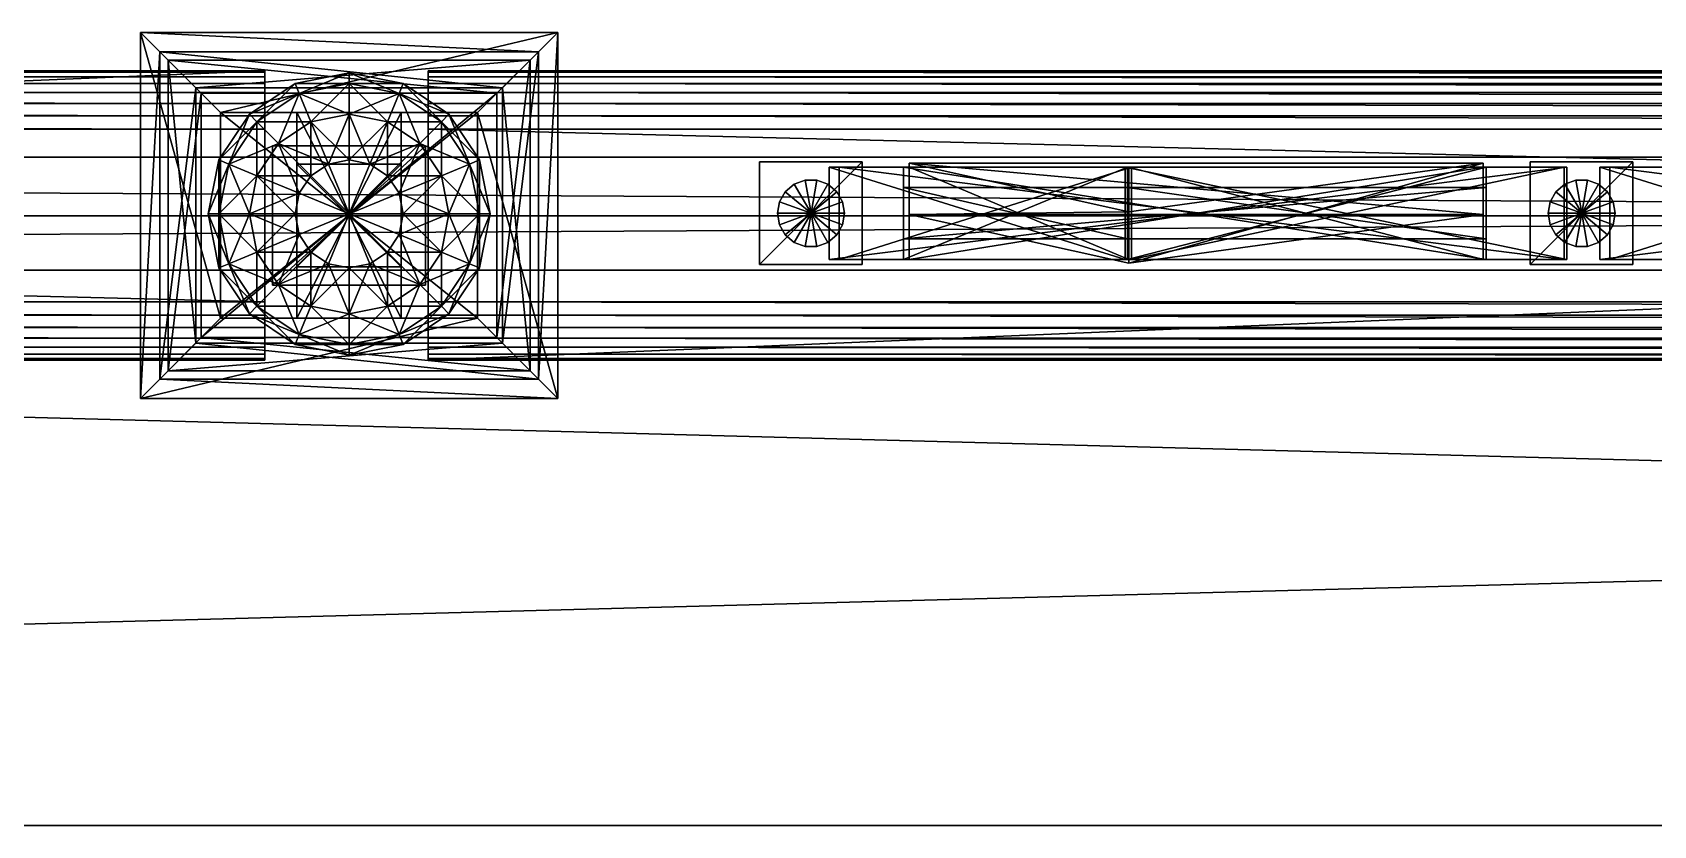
# Model space of a CAD drawing. Extents: x -226 to 220, y -12 to 4.
# Drawn here: x -78.53 to -46.97, y -11.87 to 3.57 of the extents above; entities that cross this region are included whole.
import ezdxf

# ---------------------------------------------------------------- set-up
doc = ezdxf.new("R2010")
doc.units = 0
doc.header["$MEASUREMENT"] = 0
for name, color, linetype in [('Box20', 144, 'Continuous'), ('Box21', 231, 'Continuous'), ('Box22', 231, 'Continuous'), ('Box23', 231, 'Continuous'), ('Box24', 231, 'Continuous'), ('Box39', 231, 'Continuous'), ('Box60', 114, 'Continuous'), ('Cylinder13', 141, 'Continuous'), ('Cylinder18', 141, 'Continuous'), ('Rectangle110', 174, 'Continuous'), ('Rectangle111', 174, 'Continuous'), ('Rectangle30', 123, 'Continuous'), ('Rectangle31', 250, 'Continuous'), ('Rectangle32', 123, 'Continuous'), ('Rectangle40', 242, 'Continuous'), ('Rectangle41', 54, 'Continuous'), ('Rectangle42', 54, 'Continuous'), ('Rectangle43', 242, 'Continuous'), ('Rectangle44', 242, 'Continuous'), ('Rectangle46', 54, 'Continuous'), ('Sphere02', 71, 'Continuous')]:
    doc.layers.add(name, color=color, linetype=linetype)

msp = doc.modelspace()

# ---------------------------------------------------------------- meshes
at = {"layer": 'Box20', "color": 144}
mesh = msp.add_polyface(dxfattribs=at)
corners = [(-73.853, -1.351, 80.135), (-70.877, -1.351, 80.135), (-73.853, 1.361, 80.135), (-70.877, 1.361, 80.135), (-73.853, -1.351, 82.499), (-70.877, -1.351, 82.499), (-73.853, 1.361, 82.499), (-70.877, 1.361, 82.499)]
mesh.append_faces([[corners[k] for k in face] for face in [(0, 2, 3, 0), (3, 1, 0, 3), (4, 5, 7, 4), (7, 6, 4, 7), (0, 1, 5, 0), (5, 4, 0, 5), (1, 3, 7, 1), (7, 5, 1, 7), (3, 2, 6, 3), (6, 7, 3, 6), (2, 0, 4, 2), (4, 6, 2, 4)]], dxfattribs={"vtx2": -1, "vtx3": -1, "color": 144})
at = {"layer": 'Box21', "color": 231}
mesh = msp.add_polyface(dxfattribs=at)
corners = [(206.189, 1.137, 10.45), (206.189, -1.061, 10.45), (206.189, 1.137, 11.486), (206.189, -1.061, 11.486), (-211.021, 1.137, 10.45), (-211.021, -1.061, 10.45), (-211.021, 1.137, 11.486), (-211.021, -1.061, 11.486)]
mesh.append_faces([[corners[k] for k in face] for face in [(0, 2, 3, 0), (3, 1, 0, 3), (4, 5, 7, 4), (7, 6, 4, 7), (0, 1, 5, 0), (5, 4, 0, 5), (1, 3, 7, 1), (7, 5, 1, 7), (3, 2, 6, 3), (6, 7, 3, 6), (2, 0, 4, 2), (4, 6, 2, 4)]], dxfattribs={"vtx2": -1, "vtx3": -1, "color": 231})
at = {"layer": 'Box22', "color": 231}
mesh = msp.add_polyface(dxfattribs=at)
corners = [(-49.376, -0.953, 52.823), (-47.376, -0.953, 52.823), (-49.376, 1.047, 52.823), (-47.376, 1.047, 52.823), (-49.376, -0.953, 75.791), (-47.376, -0.953, 75.791), (-49.376, 1.047, 75.791), (-47.376, 1.047, 75.791)]
mesh.append_faces([[corners[k] for k in face] for face in [(0, 2, 3, 0), (3, 1, 0, 3), (4, 5, 7, 4), (7, 6, 4, 7), (0, 1, 5, 0), (5, 4, 0, 5), (1, 3, 7, 1), (7, 5, 1, 7), (3, 2, 6, 3), (6, 7, 3, 6), (2, 0, 4, 2), (4, 6, 2, 4)]], dxfattribs={"vtx2": -1, "vtx3": -1, "color": 231})
at = {"layer": 'Box23', "color": 231}
mesh = msp.add_polyface(dxfattribs=at)
corners = [(-64.376, -0.953, 52.823), (-62.376, -0.953, 52.823), (-64.376, 1.047, 52.823), (-62.376, 1.047, 52.823), (-64.376, -0.953, 75.791), (-62.376, -0.953, 75.791), (-64.376, 1.047, 75.791), (-62.376, 1.047, 75.791)]
mesh.append_faces([[corners[k] for k in face] for face in [(0, 2, 3, 0), (3, 1, 0, 3), (4, 5, 7, 4), (7, 6, 4, 7), (0, 1, 5, 0), (5, 4, 0, 5), (1, 3, 7, 1), (7, 5, 1, 7), (3, 2, 6, 3), (6, 7, 3, 6), (2, 0, 4, 2), (4, 6, 2, 4)]], dxfattribs={"vtx2": -1, "vtx3": -1, "color": 231})
at = {"layer": 'Box24', "color": 231}
mesh = msp.add_polyface(dxfattribs=at)
corners = [(-49.376, -0.953, 10.484), (-47.376, -0.953, 10.484), (-49.376, 1.047, 10.484), (-47.376, 1.047, 10.484), (-49.376, -0.953, 33.452), (-47.376, -0.953, 33.452), (-49.376, 1.047, 33.452), (-47.376, 1.047, 33.452)]
mesh.append_faces([[corners[k] for k in face] for face in [(0, 2, 3, 0), (3, 1, 0, 3), (4, 5, 7, 4), (7, 6, 4, 7), (0, 1, 5, 0), (5, 4, 0, 5), (1, 3, 7, 1), (7, 5, 1, 7), (3, 2, 6, 3), (6, 7, 3, 6), (2, 0, 4, 2), (4, 6, 2, 4)]], dxfattribs={"vtx2": -1, "vtx3": -1, "color": 231})
at = {"layer": 'Box39', "color": 231}
mesh = msp.add_polyface(dxfattribs=at)
corners = [(-64.376, -0.953, 10.484), (-62.376, -0.953, 10.484), (-64.376, 1.047, 10.484), (-62.376, 1.047, 10.484), (-64.376, -0.953, 33.452), (-62.376, -0.953, 33.452), (-64.376, 1.047, 33.452), (-62.376, 1.047, 33.452)]
mesh.append_faces([[corners[k] for k in face] for face in [(0, 2, 3, 0), (3, 1, 0, 3), (4, 5, 7, 4), (7, 6, 4, 7), (0, 1, 5, 0), (5, 4, 0, 5), (1, 3, 7, 1), (7, 5, 1, 7), (3, 2, 6, 3), (6, 7, 3, 6), (2, 0, 4, 2), (4, 6, 2, 4)]], dxfattribs={"vtx2": -1, "vtx3": -1, "color": 231})
at = {"layer": 'Box60', "color": 114}
mesh = msp.add_polyface(dxfattribs=at)
corners = [(-226.219, 0, -8.086), (220.156, 0, -8.086), (-226.219, 0, 0.171), (220.156, 0, 0.171), (-226.219, -11.869, -8.086), (220.156, -11.869, -8.086), (-226.219, -11.869, 0.171), (220.156, -11.869, 0.171)]
mesh.append_faces([[corners[k] for k in face] for face in [(0, 2, 3, 0), (3, 1, 0, 3), (4, 5, 7, 4), (7, 6, 4, 7), (0, 1, 5, 0), (5, 4, 0, 5), (1, 3, 7, 1), (7, 5, 1, 7), (3, 2, 6, 3), (6, 7, 3, 6), (2, 0, 4, 2), (4, 6, 2, 4)]], dxfattribs={"vtx2": -1, "vtx3": -1, "color": 114})
at = {"layer": 'Cylinder13', "color": 141}
mesh = msp.add_polyface(dxfattribs=at)
corners = [(-48.373, 0.046, 22.816), (-47.719, 0.046, 22.816), (-47.758, 0.269, 22.816), (-47.872, 0.466, 22.816), (-48.046, 0.612, 22.816), (-48.259, 0.69, 22.816), (-48.486, 0.69, 22.816), (-48.7, 0.612, 22.816), (-48.874, 0.466, 22.816), (-48.987, 0.269, 22.816), (-49.027, 0.046, 22.816), (-48.987, -0.178, 22.816), (-48.874, -0.375, 22.816), (-48.7, -0.521, 22.816), (-48.486, -0.598, 22.816), (-48.259, -0.598, 22.816), (-48.046, -0.521, 22.816), (-47.872, -0.375, 22.816), (-47.758, -0.178, 22.816), (-47.719, 0.046, 53.657), (-47.758, 0.269, 53.657), (-47.872, 0.466, 53.657), (-48.046, 0.612, 53.657), (-48.259, 0.69, 53.657), (-48.486, 0.69, 53.657), (-48.7, 0.612, 53.657), (-48.874, 0.466, 53.657), (-48.987, 0.269, 53.657), (-49.027, 0.046, 53.657), (-48.987, -0.178, 53.657), (-48.874, -0.375, 53.657), (-48.7, -0.521, 53.657), (-48.486, -0.598, 53.657), (-48.259, -0.598, 53.657), (-48.046, -0.521, 53.657), (-47.872, -0.375, 53.657), (-47.758, -0.178, 53.657), (-48.373, 0.046, 53.657)]
mesh.append_faces([[corners[k] for k in face] for face in [(0, 2, 1, 0), (0, 3, 2, 0), (0, 4, 3, 0), (0, 5, 4, 0), (0, 6, 5, 0), (0, 7, 6, 0), (0, 8, 7, 0), (0, 9, 8, 0), (0, 10, 9, 0), (0, 11, 10, 0), (0, 12, 11, 0), (0, 13, 12, 0), (0, 14, 13, 0), (0, 15, 14, 0), (0, 16, 15, 0), (0, 17, 16, 0), (0, 18, 17, 0), (0, 1, 18, 0), (37, 19, 20, 37), (37, 20, 21, 37), (37, 21, 22, 37), (37, 22, 23, 37), (37, 23, 24, 37), (37, 24, 25, 37), (37, 25, 26, 37), (37, 26, 27, 37), (37, 27, 28, 37), (37, 28, 29, 37), (37, 29, 30, 37), (37, 30, 31, 37), (37, 31, 32, 37), (37, 32, 33, 37), (37, 33, 34, 37), (37, 34, 35, 37), (37, 35, 36, 37), (37, 36, 19, 37)]], dxfattribs={"vtx0": -1, "vtx2": -1, "vtx3": -1, "color": 141})
mesh.append_faces([[corners[k] for k in face] for face in [(1, 20, 19, 1), (2, 21, 20, 2), (3, 22, 21, 3), (4, 23, 22, 4), (5, 24, 23, 5), (6, 25, 24, 6), (7, 26, 25, 7), (8, 27, 26, 8), (9, 28, 27, 9), (10, 29, 28, 10), (11, 30, 29, 11), (12, 31, 30, 12), (13, 32, 31, 13), (14, 33, 32, 14), (15, 34, 33, 15), (16, 35, 34, 16), (17, 36, 35, 17), (18, 19, 36, 18)]], dxfattribs={"vtx0": -1, "vtx3": -1, "color": 141})
mesh.append_faces([[corners[k] for k in face] for face in [(1, 2, 20, 1), (2, 3, 21, 2), (3, 4, 22, 3), (4, 5, 23, 4), (5, 6, 24, 5), (6, 7, 25, 6), (7, 8, 26, 7), (8, 9, 27, 8), (9, 10, 28, 9), (10, 11, 29, 10), (11, 12, 30, 11), (12, 13, 31, 12), (13, 14, 32, 13), (14, 15, 33, 14), (15, 16, 34, 15), (16, 17, 35, 16), (17, 18, 36, 17), (18, 1, 19, 18)]], dxfattribs={"vtx2": -1, "vtx3": -1, "color": 141})
at = {"layer": 'Cylinder18', "color": 141}
mesh = msp.add_polyface(dxfattribs=at)
corners = [(-63.373, 0.046, 22.816), (-62.719, 0.046, 22.816), (-62.758, 0.269, 22.816), (-62.872, 0.466, 22.816), (-63.046, 0.612, 22.816), (-63.259, 0.69, 22.816), (-63.486, 0.69, 22.816), (-63.7, 0.612, 22.816), (-63.874, 0.466, 22.816), (-63.987, 0.269, 22.816), (-64.027, 0.046, 22.816), (-63.987, -0.178, 22.816), (-63.874, -0.375, 22.816), (-63.7, -0.521, 22.816), (-63.486, -0.598, 22.816), (-63.259, -0.598, 22.816), (-63.046, -0.521, 22.816), (-62.872, -0.375, 22.816), (-62.758, -0.178, 22.816), (-62.719, 0.046, 53.657), (-62.758, 0.269, 53.657), (-62.872, 0.466, 53.657), (-63.046, 0.612, 53.657), (-63.259, 0.69, 53.657), (-63.486, 0.69, 53.657), (-63.7, 0.612, 53.657), (-63.874, 0.466, 53.657), (-63.987, 0.269, 53.657), (-64.027, 0.046, 53.657), (-63.987, -0.178, 53.657), (-63.874, -0.375, 53.657), (-63.7, -0.521, 53.657), (-63.486, -0.598, 53.657), (-63.259, -0.598, 53.657), (-63.046, -0.521, 53.657), (-62.872, -0.375, 53.657), (-62.758, -0.178, 53.657), (-63.373, 0.046, 53.657)]
mesh.append_faces([[corners[k] for k in face] for face in [(0, 2, 1, 0), (0, 3, 2, 0), (0, 4, 3, 0), (0, 5, 4, 0), (0, 6, 5, 0), (0, 7, 6, 0), (0, 8, 7, 0), (0, 9, 8, 0), (0, 10, 9, 0), (0, 11, 10, 0), (0, 12, 11, 0), (0, 13, 12, 0), (0, 14, 13, 0), (0, 15, 14, 0), (0, 16, 15, 0), (0, 17, 16, 0), (0, 18, 17, 0), (0, 1, 18, 0), (37, 19, 20, 37), (37, 20, 21, 37), (37, 21, 22, 37), (37, 22, 23, 37), (37, 23, 24, 37), (37, 24, 25, 37), (37, 25, 26, 37), (37, 26, 27, 37), (37, 27, 28, 37), (37, 28, 29, 37), (37, 29, 30, 37), (37, 30, 31, 37), (37, 31, 32, 37), (37, 32, 33, 37), (37, 33, 34, 37), (37, 34, 35, 37), (37, 35, 36, 37), (37, 36, 19, 37)]], dxfattribs={"vtx0": -1, "vtx2": -1, "vtx3": -1, "color": 141})
mesh.append_faces([[corners[k] for k in face] for face in [(1, 20, 19, 1), (2, 21, 20, 2), (3, 22, 21, 3), (4, 23, 22, 4), (5, 24, 23, 5), (6, 25, 24, 6), (7, 26, 25, 7), (8, 27, 26, 8), (9, 28, 27, 9), (10, 29, 28, 10), (11, 30, 29, 11), (12, 31, 30, 12), (13, 32, 31, 13), (14, 33, 32, 14), (15, 34, 33, 15), (16, 35, 34, 16), (17, 36, 35, 17), (18, 19, 36, 18)]], dxfattribs={"vtx0": -1, "vtx3": -1, "color": 141})
mesh.append_faces([[corners[k] for k in face] for face in [(1, 2, 20, 1), (2, 3, 21, 2), (3, 4, 22, 3), (4, 5, 23, 4), (5, 6, 24, 5), (6, 7, 25, 6), (7, 8, 26, 7), (8, 9, 27, 8), (9, 10, 28, 9), (10, 11, 29, 10), (11, 12, 30, 11), (12, 13, 31, 12), (13, 14, 32, 13), (14, 15, 33, 14), (15, 16, 34, 15), (16, 17, 35, 16), (17, 18, 36, 17), (18, 1, 19, 18)]], dxfattribs={"vtx2": -1, "vtx3": -1, "color": 141})
at = {"layer": 'Rectangle110', "color": 174}
mesh = msp.add_polyface(dxfattribs=at)
corners = [(64.175, -2.811, 77.012), (64.175, -2.781, 77.272), (64.175, -2.695, 77.511), (64.175, -2.561, 77.722), (64.175, -2.385, 77.897), (64.175, -2.175, 78.031), (64.175, -1.936, 78.117), (64.175, -1.676, 78.147), (64.175, 1.685, 78.147), (64.175, 1.945, 78.117), (64.175, 2.184, 78.031), (64.175, 2.395, 77.897), (64.175, 2.571, 77.722), (64.175, 2.705, 77.511), (64.175, 2.79, 77.272), (64.175, 2.82, 77.012), (64.175, 2.82, 75.271), (64.175, -2.811, 75.271), (-70.825, -2.811, 77.012), (-70.825, -2.781, 77.272), (-70.825, -2.695, 77.511), (-70.825, -2.561, 77.722), (-70.825, -2.385, 77.897), (-70.825, -2.175, 78.031), (-70.825, -1.936, 78.117), (-70.825, -1.676, 78.147), (-70.825, 1.685, 78.147), (-70.825, 1.945, 78.117), (-70.825, 2.184, 78.031), (-70.825, 2.395, 77.897), (-70.825, 2.571, 77.722), (-70.825, 2.705, 77.511), (-70.825, 2.79, 77.272), (-70.825, 2.82, 77.012), (-70.825, 2.82, 75.271), (-70.825, -2.811, 75.271)]
mesh.append_faces([[corners[k] for k in face] for face in [(15, 0, 16, 15), (14, 0, 15, 14), (13, 0, 14, 13), (12, 0, 13, 12), (11, 0, 12, 11), (10, 0, 11, 10), (9, 0, 10, 9), (8, 0, 9, 8), (7, 0, 8, 7), (6, 0, 7, 6), (5, 1, 6, 5)]], dxfattribs={"vtx0": -1, "vtx1": -1, "vtx3": -1, "color": 174})
mesh.append_faces([[corners[k] for k in face] for face in [(6, 1, 0, 6), (5, 2, 1, 5), (5, 3, 2, 5), (24, 18, 19, 24), (23, 19, 20, 23), (23, 20, 21, 23)]], dxfattribs={"vtx0": -1, "vtx2": -1, "vtx3": -1, "color": 174})
mesh.append_faces([[corners[k] for k in face] for face in [(0, 19, 18, 0), (1, 20, 19, 1), (2, 21, 20, 2), (3, 22, 21, 3), (4, 23, 22, 4), (5, 24, 23, 5), (6, 25, 24, 6), (7, 26, 25, 7), (8, 27, 26, 8), (9, 28, 27, 9), (10, 29, 28, 10), (11, 30, 29, 11), (12, 31, 30, 12), (13, 32, 31, 13), (14, 33, 32, 14), (15, 34, 33, 15), (16, 35, 34, 16), (17, 18, 35, 17), (16, 0, 17, 16)]], dxfattribs={"vtx0": -1, "vtx3": -1, "color": 174})
mesh.append_faces([[corners[k] for k in face] for face in [(33, 34, 18, 33), (32, 33, 18, 32), (31, 32, 18, 31), (30, 31, 18, 30), (29, 30, 18, 29), (28, 29, 18, 28), (27, 28, 18, 27), (26, 27, 18, 26), (25, 26, 18, 25), (24, 25, 18, 24), (23, 24, 19, 23)]], dxfattribs={"vtx1": -1, "vtx2": -1, "vtx3": -1, "color": 174})
mesh.append_faces([[corners[k] for k in face] for face in [(4, 3, 5, 4), (22, 23, 21, 22)]], dxfattribs={"vtx1": -1, "vtx3": -1, "color": 174})
mesh.append_faces([[corners[k] for k in face] for face in [(0, 1, 19, 0), (1, 2, 20, 1), (2, 3, 21, 2), (3, 4, 22, 3), (4, 5, 23, 4), (5, 6, 24, 5), (6, 7, 25, 6), (7, 8, 26, 7), (8, 9, 27, 8), (9, 10, 28, 9), (10, 11, 29, 10), (11, 12, 30, 11), (12, 13, 31, 12), (13, 14, 32, 13), (14, 15, 33, 14), (15, 16, 34, 15), (16, 17, 35, 16), (17, 0, 18, 17), (34, 35, 18, 34)]], dxfattribs={"vtx2": -1, "vtx3": -1, "color": 174})
at = {"layer": 'Rectangle111', "color": 174}
mesh = msp.add_polyface(dxfattribs=at)
corners = [(-74.002, -2.811, 77.012), (-74.002, -2.781, 77.272), (-74.002, -2.695, 77.511), (-74.002, -2.561, 77.722), (-74.002, -2.385, 77.897), (-74.002, -2.175, 78.031), (-74.002, -1.936, 78.117), (-74.002, -1.676, 78.147), (-74.002, 1.685, 78.147), (-74.002, 1.945, 78.117), (-74.002, 2.184, 78.031), (-74.002, 2.395, 77.897), (-74.002, 2.571, 77.722), (-74.002, 2.705, 77.511), (-74.002, 2.79, 77.272), (-74.002, 2.82, 77.012), (-74.002, 2.82, 75.271), (-74.002, -2.811, 75.271), (-209.002, -2.811, 77.012), (-209.002, -2.781, 77.272), (-209.002, -2.695, 77.511), (-209.002, -2.561, 77.722), (-209.002, -2.385, 77.897), (-209.002, -2.175, 78.031), (-209.002, -1.936, 78.117), (-209.002, -1.676, 78.147), (-209.002, 1.685, 78.147), (-209.002, 1.945, 78.117), (-209.002, 2.184, 78.031), (-209.002, 2.395, 77.897), (-209.002, 2.571, 77.722), (-209.002, 2.705, 77.511), (-209.002, 2.79, 77.272), (-209.002, 2.82, 77.012), (-209.002, 2.82, 75.271), (-209.002, -2.811, 75.271)]
mesh.append_faces([[corners[k] for k in face] for face in [(15, 0, 16, 15), (14, 0, 15, 14), (13, 0, 14, 13), (12, 0, 13, 12), (11, 0, 12, 11), (10, 0, 11, 10), (9, 0, 10, 9), (8, 0, 9, 8), (7, 0, 8, 7), (6, 0, 7, 6), (5, 1, 6, 5)]], dxfattribs={"vtx0": -1, "vtx1": -1, "vtx3": -1, "color": 174})
mesh.append_faces([[corners[k] for k in face] for face in [(6, 1, 0, 6), (5, 2, 1, 5), (5, 3, 2, 5), (24, 18, 19, 24), (23, 19, 20, 23), (23, 20, 21, 23)]], dxfattribs={"vtx0": -1, "vtx2": -1, "vtx3": -1, "color": 174})
mesh.append_faces([[corners[k] for k in face] for face in [(0, 19, 18, 0), (1, 20, 19, 1), (2, 21, 20, 2), (3, 22, 21, 3), (4, 23, 22, 4), (5, 24, 23, 5), (6, 25, 24, 6), (7, 26, 25, 7), (8, 27, 26, 8), (9, 28, 27, 9), (10, 29, 28, 10), (11, 30, 29, 11), (12, 31, 30, 12), (13, 32, 31, 13), (14, 33, 32, 14), (15, 34, 33, 15), (16, 35, 34, 16), (17, 18, 35, 17), (16, 0, 17, 16)]], dxfattribs={"vtx0": -1, "vtx3": -1, "color": 174})
mesh.append_faces([[corners[k] for k in face] for face in [(33, 34, 18, 33), (32, 33, 18, 32), (31, 32, 18, 31), (30, 31, 18, 30), (29, 30, 18, 29), (28, 29, 18, 28), (27, 28, 18, 27), (26, 27, 18, 26), (25, 26, 18, 25), (24, 25, 18, 24), (23, 24, 19, 23)]], dxfattribs={"vtx1": -1, "vtx2": -1, "vtx3": -1, "color": 174})
mesh.append_faces([[corners[k] for k in face] for face in [(4, 3, 5, 4), (22, 23, 21, 22)]], dxfattribs={"vtx1": -1, "vtx3": -1, "color": 174})
mesh.append_faces([[corners[k] for k in face] for face in [(0, 1, 19, 0), (1, 2, 20, 1), (2, 3, 21, 2), (3, 4, 22, 3), (4, 5, 23, 4), (5, 6, 24, 5), (6, 7, 25, 6), (7, 8, 26, 7), (8, 9, 27, 8), (9, 10, 28, 9), (10, 11, 29, 10), (11, 12, 30, 11), (12, 13, 31, 12), (13, 14, 32, 13), (14, 15, 33, 14), (15, 16, 34, 15), (16, 17, 35, 16), (17, 0, 18, 17), (34, 35, 18, 34)]], dxfattribs={"vtx2": -1, "vtx3": -1, "color": 174})
at = {"layer": 'Rectangle30', "color": 123}
mesh = msp.add_polyface(dxfattribs=at)
corners = [(-71.348, 1.005, 79.018), (-73.382, 1.005, 79.019), (-73.382, 1.005, 19.006), (-71.348, 1.005, 19.006), (-71.348, -0.995, 79.018), (-73.382, -0.995, 79.019), (-73.382, -0.995, 19.006), (-71.348, -0.995, 19.006)]
mesh.append_faces([[corners[k] for k in face] for face in [(0, 5, 4, 0), (1, 6, 5, 1), (2, 7, 6, 2), (3, 4, 7, 3), (2, 0, 3, 2)]], dxfattribs={"vtx0": -1, "vtx3": -1, "color": 123})
mesh.append_faces([[corners[k] for k in face] for face in [(1, 0, 2, 1), (5, 6, 4, 5)]], dxfattribs={"vtx1": -1, "vtx3": -1, "color": 123})
mesh.append_faces([[corners[k] for k in face] for face in [(0, 1, 5, 0), (1, 2, 6, 1), (2, 3, 7, 2), (3, 0, 4, 3), (6, 7, 4, 6)]], dxfattribs={"vtx2": -1, "vtx3": -1, "color": 123})
at = {"layer": 'Rectangle31', "color": 250}
mesh = msp.add_polyface(dxfattribs=at)
corners = [(-69.865, 2.005, 0), (-74.865, 2.005, 0), (-74.865, -1.995, 0), (-69.865, -1.995, 0), (-68.303, 3.566, 0), (-76.427, 3.566, 0), (-76.427, -3.557, 0), (-68.303, -3.557, 0), (-68.303, 3.566, 1.185), (-76.427, 3.566, 1.185), (-76.427, -3.557, 1.185), (-68.303, -3.557, 1.185), (-68.68, 3.189, 1.185), (-76.05, 3.189, 1.185), (-76.05, -3.18, 1.185), (-68.68, -3.18, 1.185), (-69.38, 2.489, 8.291), (-75.35, 2.489, 8.291), (-75.35, -2.48, 8.291), (-69.38, -2.48, 8.291), (-68.842, 3.028, 9.177), (-75.888, 3.028, 9.177), (-75.888, -3.018, 9.177), (-68.842, -3.018, 9.177), (-69.488, 2.382, 10.016), (-75.242, 2.382, 10.016), (-75.242, -2.372, 10.016), (-69.488, -2.372, 10.016)]
mesh.append_faces([[corners[k] for k in face] for face in [(26, 24, 25, 26), (2, 0, 3, 2)]], dxfattribs={"vtx0": -1, "vtx3": -1, "color": 250})
mesh.append_faces([[corners[k] for k in face] for face in [(0, 1, 4, 0), (1, 2, 5, 1), (2, 3, 6, 2), (3, 0, 7, 3), (4, 5, 8, 4), (5, 6, 9, 5), (6, 7, 10, 6), (7, 4, 11, 7), (8, 9, 12, 8), (9, 10, 13, 9), (10, 11, 14, 10), (11, 8, 15, 11), (12, 13, 16, 12), (13, 14, 17, 13), (14, 15, 18, 14), (15, 12, 19, 15), (16, 17, 20, 16), (17, 18, 21, 17), (18, 19, 22, 18), (19, 16, 23, 19), (20, 21, 24, 20), (21, 22, 25, 21), (22, 23, 26, 22), (23, 20, 27, 23)]], dxfattribs={"vtx1": -1, "vtx3": -1, "color": 250})
mesh.append_faces([[corners[k] for k in face] for face in [(1, 5, 4, 1), (2, 6, 5, 2), (3, 7, 6, 3), (0, 4, 7, 0), (5, 9, 8, 5), (6, 10, 9, 6), (7, 11, 10, 7), (4, 8, 11, 4), (9, 13, 12, 9), (10, 14, 13, 10), (11, 15, 14, 11), (8, 12, 15, 8), (13, 17, 16, 13), (14, 18, 17, 14), (15, 19, 18, 15), (12, 16, 19, 12), (17, 21, 20, 17), (18, 22, 21, 18), (19, 23, 22, 19), (16, 20, 23, 16), (21, 25, 24, 21), (22, 26, 25, 22), (23, 27, 26, 23), (20, 24, 27, 20), (26, 27, 24, 26), (2, 1, 0, 2)]], dxfattribs={"vtx2": -1, "vtx3": -1, "color": 250})
at = {"layer": 'Rectangle32', "color": 123}
mesh = msp.add_polyface(dxfattribs=at)
corners = [(-69.865, 2.005, 80.501), (-74.865, 2.005, 80.501), (-74.865, 2.005, 9.881), (-69.865, 2.005, 9.881), (-69.865, -1.995, 80.501), (-74.865, -1.995, 80.501), (-74.865, -1.995, 9.881), (-69.865, -1.995, 9.881), (-71.348, 2.005, 19.006), (-73.382, 2.005, 19.006), (-73.382, 2.005, 79.019), (-71.348, 2.005, 79.018), (-71.348, -1.995, 19.006), (-73.382, -1.995, 19.006), (-73.382, -1.995, 79.019), (-71.348, -1.995, 79.018)]
mesh.append_faces([[corners[k] for k in face] for face in [(3, 8, 0, 3), (11, 0, 8, 11), (10, 1, 11, 10), (9, 2, 10, 9), (2, 8, 3, 2), (13, 6, 12, 13)]], dxfattribs={"vtx0": -1, "vtx1": -1, "vtx3": -1, "color": 123})
mesh.append_faces([[corners[k] for k in face] for face in [(11, 1, 0, 11), (10, 2, 1, 10), (15, 4, 5, 15), (14, 5, 6, 14)]], dxfattribs={"vtx0": -1, "vtx2": -1, "vtx3": -1, "color": 123})
mesh.append_faces([[corners[k] for k in face] for face in [(0, 5, 4, 0), (1, 6, 5, 1), (2, 7, 6, 2), (3, 4, 7, 3), (8, 13, 12, 8), (9, 14, 13, 9), (10, 15, 14, 10), (11, 12, 15, 11)]], dxfattribs={"vtx0": -1, "vtx3": -1, "color": 123})
mesh.append_faces([[corners[k] for k in face] for face in [(9, 8, 2, 9), (7, 4, 12, 7), (15, 12, 4, 15), (14, 15, 5, 14), (13, 14, 6, 13), (6, 7, 12, 6)]], dxfattribs={"vtx1": -1, "vtx2": -1, "vtx3": -1, "color": 123})
mesh.append_faces([[corners[k] for k in face] for face in [(0, 1, 5, 0), (1, 2, 6, 1), (2, 3, 7, 2), (3, 0, 4, 3), (8, 9, 13, 8), (9, 10, 14, 9), (10, 11, 15, 10), (11, 8, 12, 11)]], dxfattribs={"vtx2": -1, "vtx3": -1, "color": 123})
at = {"layer": 'Rectangle40', "color": 242}
mesh = msp.add_polyface(dxfattribs=at)
corners = [(-50.293, 1.02, 17.125), (-57.189, 0.073, 21.098), (-61.461, 1.02, 19.428), (-61.461, 1.02, 11.484), (-50.293, 1.02, 11.484), (-50.293, 0.02, 17.125), (-57.189, -0.927, 21.098), (-61.461, 0.02, 19.428), (-61.461, 0.02, 11.484), (-50.293, 0.02, 11.484)]
mesh.append_faces([[corners[k] for k in face] for face in [(3, 1, 0, 3), (8, 5, 6, 8)]], dxfattribs={"vtx0": -1, "vtx2": -1, "vtx3": -1, "color": 242})
mesh.append_faces([[corners[k] for k in face] for face in [(0, 6, 5, 0), (1, 7, 6, 1), (2, 8, 7, 2), (3, 9, 8, 3), (4, 5, 9, 4), (3, 0, 4, 3)]], dxfattribs={"vtx0": -1, "vtx3": -1, "color": 242})
mesh.append_faces([[corners[k] for k in face] for face in [(2, 1, 3, 2), (7, 8, 6, 7)]], dxfattribs={"vtx1": -1, "vtx3": -1, "color": 242})
mesh.append_faces([[corners[k] for k in face] for face in [(0, 1, 6, 0), (1, 2, 7, 1), (2, 3, 8, 2), (3, 4, 9, 3), (4, 0, 5, 4), (8, 9, 5, 8)]], dxfattribs={"vtx2": -1, "vtx3": -1, "color": 242})
at = {"layer": 'Rectangle41', "color": 54}
mesh = msp.add_polyface(dxfattribs=at)
corners = [(-48.666, 0.947, 75.572), (-63.023, 0.947, 75.572), (-63.023, 0.947, 69.363), (-57.262, 0.947, 71.418), (-48.666, 0.947, 67.241), (-48.666, -0.853, 75.572), (-63.023, -0.853, 75.572), (-63.023, -0.853, 69.363), (-57.262, -0.853, 71.418), (-48.666, -0.853, 67.241), (-50.231, 0.947, 68.993), (-57.215, 0.947, 72.288), (-61.573, 0.947, 70.753), (-61.573, 0.947, 74.769), (-50.231, 0.947, 74.769), (-50.231, -0.853, 68.993), (-57.215, -0.853, 72.288), (-61.573, -0.853, 70.753), (-61.573, -0.853, 74.769), (-50.231, -0.853, 74.769)]
mesh.append_faces([[corners[k] for k in face] for face in [(14, 0, 10, 14), (4, 10, 0, 4), (3, 10, 4, 3), (13, 1, 14, 13), (12, 2, 13, 12), (11, 3, 12, 11)]], dxfattribs={"vtx0": -1, "vtx1": -1, "vtx3": -1, "color": 54})
mesh.append_faces([[corners[k] for k in face] for face in [(3, 11, 10, 3), (14, 1, 0, 14), (13, 2, 1, 13), (12, 3, 2, 12), (8, 15, 16, 8), (19, 5, 6, 19), (18, 6, 7, 18), (17, 7, 8, 17)]], dxfattribs={"vtx0": -1, "vtx2": -1, "vtx3": -1, "color": 54})
mesh.append_faces([[corners[k] for k in face] for face in [(0, 6, 5, 0), (1, 7, 6, 1), (2, 8, 7, 2), (3, 9, 8, 3), (4, 5, 9, 4), (10, 16, 15, 10), (11, 17, 16, 11), (12, 18, 17, 12), (13, 19, 18, 13), (14, 15, 19, 14)]], dxfattribs={"vtx0": -1, "vtx3": -1, "color": 54})
mesh.append_faces([[corners[k] for k in face] for face in [(19, 15, 5, 19), (9, 5, 15, 9), (8, 9, 15, 8), (18, 19, 6, 18), (17, 18, 7, 17), (16, 17, 8, 16)]], dxfattribs={"vtx1": -1, "vtx2": -1, "vtx3": -1, "color": 54})
mesh.append_faces([[corners[k] for k in face] for face in [(0, 1, 6, 0), (1, 2, 7, 1), (2, 3, 8, 2), (3, 4, 9, 3), (4, 0, 5, 4), (10, 11, 16, 10), (11, 12, 17, 11), (12, 13, 18, 12), (13, 14, 19, 13), (14, 10, 15, 14)]], dxfattribs={"vtx2": -1, "vtx3": -1, "color": 54})
at = {"layer": 'Rectangle42', "color": 54}
mesh = msp.add_polyface(dxfattribs=at)
corners = [(-50.231, 0.547, 74.769), (-61.573, 0.547, 74.769), (-61.573, 0.547, 70.753), (-57.215, 0.547, 72.288), (-50.231, 0.547, 68.993), (-50.231, -0.453, 74.769), (-61.573, -0.453, 74.769), (-61.573, -0.453, 70.753), (-57.215, -0.453, 72.288), (-50.231, -0.453, 68.993)]
mesh.append_faces([[corners[k] for k in face] for face in [(3, 1, 0, 3), (8, 5, 6, 8)]], dxfattribs={"vtx0": -1, "vtx2": -1, "vtx3": -1, "color": 54})
mesh.append_faces([[corners[k] for k in face] for face in [(0, 6, 5, 0), (1, 7, 6, 1), (2, 8, 7, 2), (3, 9, 8, 3), (4, 5, 9, 4), (3, 0, 4, 3)]], dxfattribs={"vtx0": -1, "vtx3": -1, "color": 54})
mesh.append_faces([[corners[k] for k in face] for face in [(2, 1, 3, 2), (7, 8, 6, 7)]], dxfattribs={"vtx1": -1, "vtx3": -1, "color": 54})
mesh.append_faces([[corners[k] for k in face] for face in [(0, 1, 6, 0), (1, 2, 7, 1), (2, 3, 8, 2), (3, 4, 9, 3), (4, 0, 5, 4), (8, 9, 5, 8)]], dxfattribs={"vtx2": -1, "vtx3": -1, "color": 54})
at = {"layer": 'Rectangle43', "color": 242}
mesh = msp.add_polyface(dxfattribs=at)
corners = [(-48.714, 0.947, 17.989), (-57.136, 0.947, 22.501), (-62.825, 0.947, 20.428), (-62.825, 0.947, 10.484), (-48.714, 0.947, 10.484), (-48.714, -0.853, 17.989), (-57.136, -0.853, 22.501), (-62.825, -0.853, 20.428), (-62.825, -0.853, 10.484), (-48.714, -0.853, 10.484), (-50.293, 0.947, 11.484), (-61.461, 0.947, 11.484), (-61.461, 0.947, 19.428), (-57.189, 0.947, 21.098), (-50.293, 0.947, 17.125), (-50.293, -0.853, 11.484), (-61.461, -0.853, 11.484), (-61.461, -0.853, 19.428), (-57.189, -0.853, 21.098), (-50.293, -0.853, 17.125)]
mesh.append_faces([[corners[k] for k in face] for face in [(4, 10, 0, 4), (14, 0, 10, 14), (3, 10, 4, 3), (13, 1, 14, 13), (2, 11, 3, 2), (1, 12, 2, 1)]], dxfattribs={"vtx0": -1, "vtx1": -1, "vtx3": -1, "color": 242})
mesh.append_faces([[corners[k] for k in face] for face in [(3, 11, 10, 3), (14, 1, 0, 14), (2, 12, 11, 2), (1, 13, 12, 1), (8, 15, 16, 8), (19, 5, 6, 19), (7, 16, 17, 7), (6, 17, 18, 6)]], dxfattribs={"vtx0": -1, "vtx2": -1, "vtx3": -1, "color": 242})
mesh.append_faces([[corners[k] for k in face] for face in [(0, 6, 5, 0), (1, 7, 6, 1), (2, 8, 7, 2), (3, 9, 8, 3), (4, 5, 9, 4), (10, 16, 15, 10), (11, 17, 16, 11), (12, 18, 17, 12), (13, 19, 18, 13), (14, 15, 19, 14)]], dxfattribs={"vtx0": -1, "vtx3": -1, "color": 242})
mesh.append_faces([[corners[k] for k in face] for face in [(9, 5, 15, 9), (19, 15, 5, 19), (8, 9, 15, 8), (18, 19, 6, 18), (7, 8, 16, 7), (6, 7, 17, 6)]], dxfattribs={"vtx1": -1, "vtx2": -1, "vtx3": -1, "color": 242})
mesh.append_faces([[corners[k] for k in face] for face in [(0, 1, 6, 0), (1, 2, 7, 1), (2, 3, 8, 2), (3, 4, 9, 3), (4, 0, 5, 4), (10, 11, 16, 10), (11, 12, 17, 11), (12, 13, 18, 12), (13, 14, 19, 13), (14, 10, 15, 14)]], dxfattribs={"vtx2": -1, "vtx3": -1, "color": 242})
at = {"layer": 'Rectangle44', "color": 242}
mesh = msp.add_polyface(dxfattribs=at)
corners = [(-33.714, 0.947, 17.989), (-42.136, 0.947, 22.501), (-47.825, 0.947, 20.428), (-47.825, 0.947, 10.484), (-33.714, 0.947, 10.484), (-33.714, -0.853, 17.989), (-42.136, -0.853, 22.501), (-47.825, -0.853, 20.428), (-47.825, -0.853, 10.484), (-33.714, -0.853, 10.484), (-35.293, 0.947, 11.484), (-46.461, 0.947, 11.484), (-46.461, 0.947, 19.428), (-42.189, 0.947, 21.098), (-35.293, 0.947, 17.125), (-35.293, -0.853, 11.484), (-46.461, -0.853, 11.484), (-46.461, -0.853, 19.428), (-42.189, -0.853, 21.098), (-35.293, -0.853, 17.125)]
mesh.append_faces([[corners[k] for k in face] for face in [(4, 10, 0, 4), (14, 0, 10, 14), (3, 10, 4, 3), (13, 1, 14, 13), (2, 11, 3, 2), (1, 12, 2, 1)]], dxfattribs={"vtx0": -1, "vtx1": -1, "vtx3": -1, "color": 242})
mesh.append_faces([[corners[k] for k in face] for face in [(3, 11, 10, 3), (14, 1, 0, 14), (2, 12, 11, 2), (1, 13, 12, 1), (8, 15, 16, 8), (19, 5, 6, 19), (7, 16, 17, 7), (6, 17, 18, 6)]], dxfattribs={"vtx0": -1, "vtx2": -1, "vtx3": -1, "color": 242})
mesh.append_faces([[corners[k] for k in face] for face in [(0, 6, 5, 0), (1, 7, 6, 1), (2, 8, 7, 2), (3, 9, 8, 3), (4, 5, 9, 4), (10, 16, 15, 10), (11, 17, 16, 11), (12, 18, 17, 12), (13, 19, 18, 13), (14, 15, 19, 14)]], dxfattribs={"vtx0": -1, "vtx3": -1, "color": 242})
mesh.append_faces([[corners[k] for k in face] for face in [(9, 5, 15, 9), (19, 15, 5, 19), (8, 9, 15, 8), (18, 19, 6, 18), (7, 8, 16, 7), (6, 7, 17, 6)]], dxfattribs={"vtx1": -1, "vtx2": -1, "vtx3": -1, "color": 242})
mesh.append_faces([[corners[k] for k in face] for face in [(0, 1, 6, 0), (1, 2, 7, 1), (2, 3, 8, 2), (3, 4, 9, 3), (4, 0, 5, 4), (10, 11, 16, 10), (11, 12, 17, 11), (12, 13, 18, 12), (13, 14, 19, 13), (14, 10, 15, 14)]], dxfattribs={"vtx2": -1, "vtx3": -1, "color": 242})
at = {"layer": 'Rectangle46', "color": 54}
mesh = msp.add_polyface(dxfattribs=at)
corners = [(-33.666, 0.947, 75.572), (-48.023, 0.947, 75.572), (-48.023, 0.947, 69.363), (-42.262, 0.947, 71.418), (-33.666, 0.947, 67.241), (-33.666, -0.853, 75.572), (-48.023, -0.853, 75.572), (-48.023, -0.853, 69.363), (-42.262, -0.853, 71.418), (-33.666, -0.853, 67.241), (-35.231, 0.947, 68.993), (-42.215, 0.947, 72.288), (-46.573, 0.947, 70.753), (-46.573, 0.947, 74.769), (-35.231, 0.947, 74.769), (-35.231, -0.853, 68.993), (-42.215, -0.853, 72.288), (-46.573, -0.853, 70.753), (-46.573, -0.853, 74.769), (-35.231, -0.853, 74.769)]
mesh.append_faces([[corners[k] for k in face] for face in [(14, 0, 10, 14), (4, 10, 0, 4), (3, 10, 4, 3), (13, 1, 14, 13), (12, 2, 13, 12), (11, 3, 12, 11)]], dxfattribs={"vtx0": -1, "vtx1": -1, "vtx3": -1, "color": 54})
mesh.append_faces([[corners[k] for k in face] for face in [(3, 11, 10, 3), (14, 1, 0, 14), (13, 2, 1, 13), (12, 3, 2, 12), (8, 15, 16, 8), (19, 5, 6, 19), (18, 6, 7, 18), (17, 7, 8, 17)]], dxfattribs={"vtx0": -1, "vtx2": -1, "vtx3": -1, "color": 54})
mesh.append_faces([[corners[k] for k in face] for face in [(0, 6, 5, 0), (1, 7, 6, 1), (2, 8, 7, 2), (3, 9, 8, 3), (4, 5, 9, 4), (10, 16, 15, 10), (11, 17, 16, 11), (12, 18, 17, 12), (13, 19, 18, 13), (14, 15, 19, 14)]], dxfattribs={"vtx0": -1, "vtx3": -1, "color": 54})
mesh.append_faces([[corners[k] for k in face] for face in [(19, 15, 5, 19), (9, 5, 15, 9), (8, 9, 15, 8), (18, 19, 6, 18), (17, 18, 7, 17), (16, 17, 8, 16)]], dxfattribs={"vtx1": -1, "vtx2": -1, "vtx3": -1, "color": 54})
mesh.append_faces([[corners[k] for k in face] for face in [(0, 1, 6, 0), (1, 2, 7, 1), (2, 3, 8, 2), (3, 4, 9, 3), (4, 0, 5, 4), (10, 11, 16, 10), (11, 12, 17, 11), (12, 13, 18, 12), (13, 14, 19, 13), (14, 10, 15, 14)]], dxfattribs={"vtx2": -1, "vtx3": -1, "color": 54})
at = {"layer": 'Sphere02', "color": 71}
mesh = msp.add_polyface(dxfattribs=at)
corners = [(-72.363, 0.034, 87.333), (-72.363, 1.085, 87.124), (-72.765, 1.005, 87.124), (-73.106, 0.777, 87.124), (-73.334, 0.436, 87.124), (-73.414, 0.034, 87.124), (-73.334, -0.368, 87.124), (-73.106, -0.709, 87.124), (-72.765, -0.937, 87.124), (-72.363, -1.017, 87.124), (-71.96, -0.937, 87.124), (-71.619, -0.709, 87.124), (-71.392, -0.368, 87.124), (-71.312, 0.034, 87.124), (-71.392, 0.436, 87.124), (-71.619, 0.777, 87.124), (-71.96, 1.005, 87.124), (-72.363, 1.976, 86.529), (-73.106, 1.828, 86.529), (-73.736, 1.407, 86.529), (-74.157, 0.777, 86.529), (-74.305, 0.034, 86.529), (-74.157, -0.709, 86.529), (-73.736, -1.34, 86.529), (-73.106, -1.761, 86.529), (-72.363, -1.908, 86.529), (-71.619, -1.761, 86.529), (-70.989, -1.34, 86.529), (-70.568, -0.709, 86.529), (-70.42, 0.034, 86.529), (-70.568, 0.777, 86.529), (-70.989, 1.407, 86.529), (-71.619, 1.828, 86.529), (-72.363, 2.571, 85.638), (-73.334, 2.378, 85.638), (-74.157, 1.828, 85.638), (-74.707, 1.005, 85.638), (-74.9, 0.034, 85.638), (-74.707, -0.937, 85.638), (-74.157, -1.761, 85.638), (-73.334, -2.311, 85.638), (-72.363, -2.504, 85.638), (-71.392, -2.311, 85.638), (-70.568, -1.761, 85.638), (-70.018, -0.937, 85.638), (-69.825, 0.034, 85.638), (-70.018, 1.005, 85.638), (-70.568, 1.828, 85.638), (-71.392, 2.378, 85.638), (-72.363, 2.78, 84.587), (-73.414, 2.571, 84.587), (-74.305, 1.976, 84.587), (-74.9, 1.085, 84.587), (-75.109, 0.034, 84.587), (-74.9, -1.017, 84.587), (-74.305, -1.908, 84.587), (-73.414, -2.504, 84.587), (-72.363, -2.713, 84.587), (-71.312, -2.504, 84.587), (-70.42, -1.908, 84.587), (-69.825, -1.017, 84.587), (-69.616, 0.034, 84.587), (-69.825, 1.085, 84.587), (-70.42, 1.976, 84.587), (-71.312, 2.571, 84.587), (-72.363, 2.571, 83.535), (-73.334, 2.378, 83.535), (-74.157, 1.828, 83.535), (-74.707, 1.005, 83.535), (-74.9, 0.034, 83.535), (-74.707, -0.937, 83.535), (-74.157, -1.761, 83.535), (-73.334, -2.311, 83.535), (-72.363, -2.504, 83.535), (-71.392, -2.311, 83.535), (-70.568, -1.761, 83.535), (-70.018, -0.937, 83.535), (-69.825, 0.034, 83.535), (-70.018, 1.005, 83.535), (-70.568, 1.828, 83.535), (-71.392, 2.378, 83.535), (-72.363, 1.976, 82.644), (-73.106, 1.828, 82.644), (-73.736, 1.407, 82.644), (-74.157, 0.777, 82.644), (-74.305, 0.034, 82.644), (-74.157, -0.709, 82.644), (-73.736, -1.34, 82.644), (-73.106, -1.761, 82.644), (-72.363, -1.908, 82.644), (-71.619, -1.761, 82.644), (-70.989, -1.34, 82.644), (-70.568, -0.709, 82.644), (-70.42, 0.034, 82.644), (-70.568, 0.777, 82.644), (-70.989, 1.407, 82.644), (-71.619, 1.828, 82.644), (-72.363, 1.085, 82.049), (-72.765, 1.005, 82.049), (-73.106, 0.777, 82.049), (-73.334, 0.436, 82.049), (-73.414, 0.034, 82.049), (-73.334, -0.368, 82.049), (-73.106, -0.709, 82.049), (-72.765, -0.937, 82.049), (-72.363, -1.017, 82.049), (-71.96, -0.937, 82.049), (-71.619, -0.709, 82.049), (-71.392, -0.368, 82.049), (-71.312, 0.034, 82.049), (-71.392, 0.436, 82.049), (-71.619, 0.777, 82.049), (-71.96, 1.005, 82.049), (-72.363, 0.034, 81.84)]
mesh.append_faces([[corners[k] for k in face] for face in [(1, 18, 2, 1), (2, 19, 3, 2), (3, 20, 4, 3), (4, 21, 5, 4), (5, 22, 6, 5), (6, 23, 7, 6), (7, 24, 8, 7), (8, 25, 9, 8), (9, 26, 10, 9), (10, 27, 11, 10), (11, 28, 12, 11), (12, 29, 13, 12), (13, 30, 14, 13), (14, 31, 15, 14), (15, 32, 16, 15), (16, 17, 1, 16), (17, 34, 18, 17), (18, 35, 19, 18), (19, 36, 20, 19), (20, 37, 21, 20), (21, 38, 22, 21), (22, 39, 23, 22), (23, 40, 24, 23), (24, 41, 25, 24), (25, 42, 26, 25), (26, 43, 27, 26), (27, 44, 28, 27), (28, 45, 29, 28), (29, 46, 30, 29), (30, 47, 31, 30), (31, 48, 32, 31), (32, 33, 17, 32), (33, 50, 34, 33), (34, 51, 35, 34), (35, 52, 36, 35), (36, 53, 37, 36), (37, 54, 38, 37), (38, 55, 39, 38), (39, 56, 40, 39), (40, 57, 41, 40), (41, 58, 42, 41), (42, 59, 43, 42), (43, 60, 44, 43), (44, 61, 45, 44), (45, 62, 46, 45), (46, 63, 47, 46), (47, 64, 48, 47), (48, 49, 33, 48), (49, 66, 50, 49), (50, 67, 51, 50), (51, 68, 52, 51), (52, 69, 53, 52), (53, 70, 54, 53), (54, 71, 55, 54), (55, 72, 56, 55), (56, 73, 57, 56), (57, 74, 58, 57), (58, 75, 59, 58), (59, 76, 60, 59), (60, 77, 61, 60), (61, 78, 62, 61), (62, 79, 63, 62), (63, 80, 64, 63), (64, 65, 49, 64), (65, 82, 66, 65), (66, 83, 67, 66), (67, 84, 68, 67), (68, 85, 69, 68), (69, 86, 70, 69), (70, 87, 71, 70), (71, 88, 72, 71), (72, 89, 73, 72), (73, 90, 74, 73), (74, 91, 75, 74), (75, 92, 76, 75), (76, 93, 77, 76), (77, 94, 78, 77), (78, 95, 79, 78), (79, 96, 80, 79), (80, 81, 65, 80), (81, 98, 82, 81), (82, 99, 83, 82), (83, 100, 84, 83), (84, 101, 85, 84), (85, 102, 86, 85), (86, 103, 87, 86), (87, 104, 88, 87), (88, 105, 89, 88), (89, 106, 90, 89), (90, 107, 91, 90), (91, 108, 92, 91), (92, 109, 93, 92), (93, 110, 94, 93), (94, 111, 95, 94), (95, 112, 96, 95), (96, 97, 81, 96)]], dxfattribs={"vtx0": -1, "vtx3": -1, "color": 71})
mesh.append_faces([[corners[k] for k in face] for face in [(1, 17, 18, 1), (2, 18, 19, 2), (3, 19, 20, 3), (4, 20, 21, 4), (5, 21, 22, 5), (6, 22, 23, 6), (7, 23, 24, 7), (8, 24, 25, 8), (9, 25, 26, 9), (10, 26, 27, 10), (11, 27, 28, 11), (12, 28, 29, 12), (13, 29, 30, 13), (14, 30, 31, 14), (15, 31, 32, 15), (16, 32, 17, 16), (17, 33, 34, 17), (18, 34, 35, 18), (19, 35, 36, 19), (20, 36, 37, 20), (21, 37, 38, 21), (22, 38, 39, 22), (23, 39, 40, 23), (24, 40, 41, 24), (25, 41, 42, 25), (26, 42, 43, 26), (27, 43, 44, 27), (28, 44, 45, 28), (29, 45, 46, 29), (30, 46, 47, 30), (31, 47, 48, 31), (32, 48, 33, 32), (33, 49, 50, 33), (34, 50, 51, 34), (35, 51, 52, 35), (36, 52, 53, 36), (37, 53, 54, 37), (38, 54, 55, 38), (39, 55, 56, 39), (40, 56, 57, 40), (41, 57, 58, 41), (42, 58, 59, 42), (43, 59, 60, 43), (44, 60, 61, 44), (45, 61, 62, 45), (46, 62, 63, 46), (47, 63, 64, 47), (48, 64, 49, 48), (49, 65, 66, 49), (50, 66, 67, 50), (51, 67, 68, 51), (52, 68, 69, 52), (53, 69, 70, 53), (54, 70, 71, 54), (55, 71, 72, 55), (56, 72, 73, 56), (57, 73, 74, 57), (58, 74, 75, 58), (59, 75, 76, 59), (60, 76, 77, 60), (61, 77, 78, 61), (62, 78, 79, 62), (63, 79, 80, 63), (64, 80, 65, 64), (65, 81, 82, 65), (66, 82, 83, 66), (67, 83, 84, 67), (68, 84, 85, 68), (69, 85, 86, 69), (70, 86, 87, 70), (71, 87, 88, 71), (72, 88, 89, 72), (73, 89, 90, 73), (74, 90, 91, 74), (75, 91, 92, 75), (76, 92, 93, 76), (77, 93, 94, 77), (78, 94, 95, 78), (79, 95, 96, 79), (80, 96, 81, 80), (81, 97, 98, 81), (82, 98, 99, 82), (83, 99, 100, 83), (84, 100, 101, 84), (85, 101, 102, 85), (86, 102, 103, 86), (87, 103, 104, 87), (88, 104, 105, 88), (89, 105, 106, 89), (90, 106, 107, 90), (91, 107, 108, 91), (92, 108, 109, 92), (93, 109, 110, 93), (94, 110, 111, 94), (95, 111, 112, 95), (96, 112, 97, 96)]], dxfattribs={"vtx2": -1, "vtx3": -1, "color": 71})
mesh.append_faces([[corners[k] for k in face] for face in [(0, 1, 2, 0), (0, 2, 3, 0), (0, 3, 4, 0), (0, 4, 5, 0), (0, 5, 6, 0), (0, 6, 7, 0), (0, 7, 8, 0), (0, 8, 9, 0), (0, 9, 10, 0), (0, 10, 11, 0), (0, 11, 12, 0), (0, 12, 13, 0), (0, 13, 14, 0), (0, 14, 15, 0), (0, 15, 16, 0), (0, 16, 1, 0), (113, 98, 97, 113), (113, 99, 98, 113), (113, 100, 99, 113), (113, 101, 100, 113), (113, 102, 101, 113), (113, 103, 102, 113), (113, 104, 103, 113), (113, 105, 104, 113), (113, 106, 105, 113), (113, 107, 106, 113), (113, 108, 107, 113), (113, 109, 108, 113), (113, 110, 109, 113), (113, 111, 110, 113), (113, 112, 111, 113), (113, 97, 112, 113)]], dxfattribs={"vtx3": -1, "color": 71})

doc.saveas('drawing.dxf')
